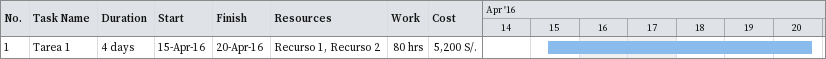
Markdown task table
| ID | Task | Duration | Start | Finish | Resources | Work (h) | Cost (S/.) |
|---|---|---|---|---|---|---|---|
| 1 | Tarea 1 | 4d | 2016-04-15 | 2016-04-20 | Recurso 1, Recurso 2 | 80 | 5200 |
